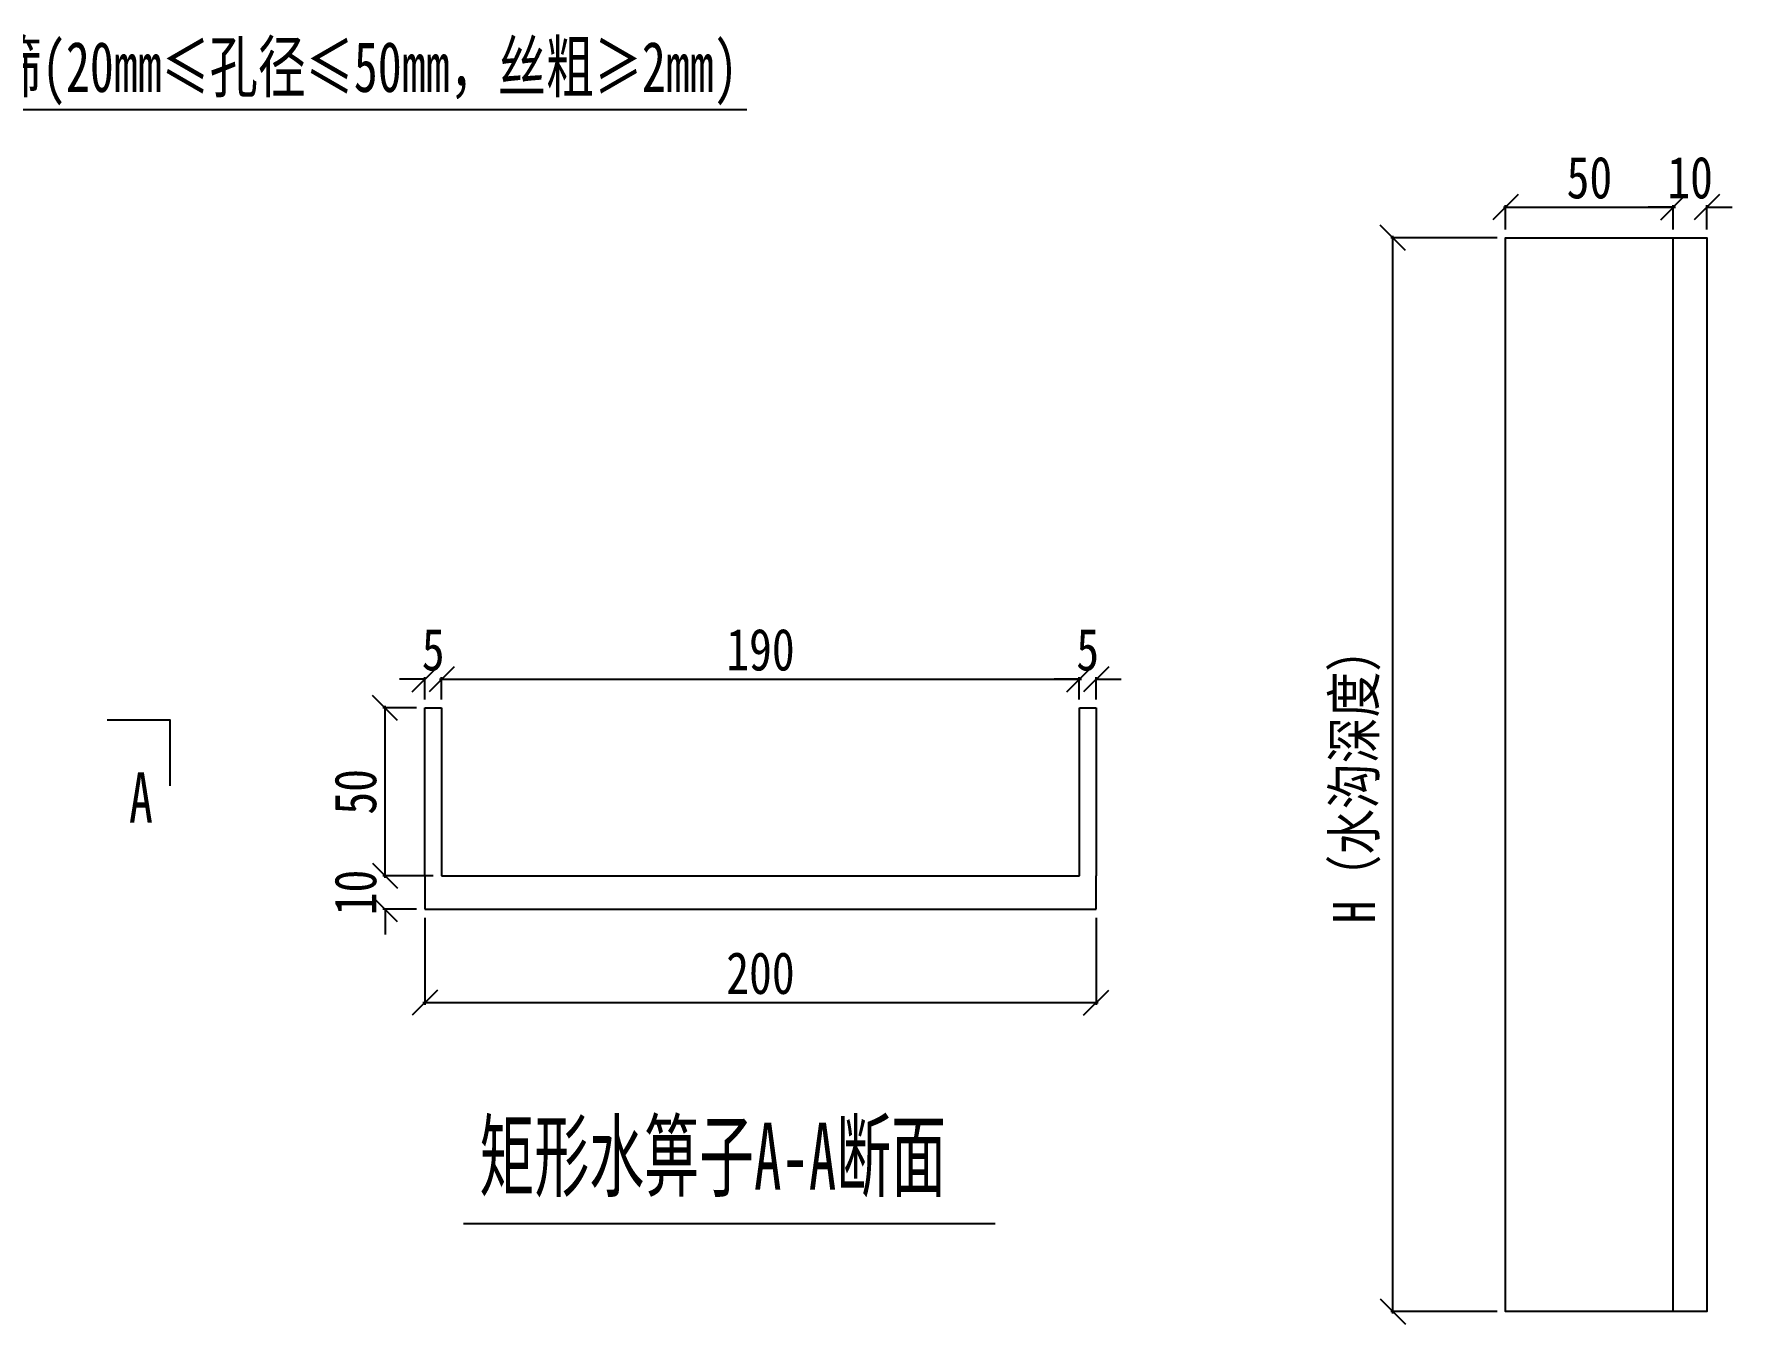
# Model space of a CAD drawing. Header units: inches. Extents: x 543053 to 596620, y -30642 to -5315.
# Drawn here: x 584922 to 587452, y -27362 to -25440 of the extents above; entities that cross this region are included whole.
import ezdxf
from ezdxf.enums import TextEntityAlignment as Align

# ---------------------------------------------------------------- set-up
doc = ezdxf.new("R2010")
doc.units = ezdxf.units.IN
doc.header["$MEASUREMENT"] = 0
doc.header["$PDSIZE"] = -20
doc.layers.get('DEFPOINTS').update_dxf_attribs({"color": 250})
for name, color, linetype in [('3', 3, 'Continuous'), ('BZ', 7, 'Continuous'), ('图标注', 3, 'Continuous'), ('尺寸标注', 7, 'Continuous')]:
    doc.layers.add(name, color=color, linetype=linetype)
doc.styles.add('图标注', font='SimSun.ttf', dxfattribs={"width": 0.7})
doc.styles.add('宋体', font='SimSun.ttf', dxfattribs={"width": 0.8})
doc.dimstyles.new('5比1 STANDARD', dxfattribs={"dimscale": 25, "dimtxt": 2.5, "dimasz": 1.5, "dimexe": 0.125, "dimexo": 0.5, "dimgap": 0.5, "dimtad": 1, "dimdec": 0, "dimlfac": 0.2, "dimzin": 0, "dimdsep": 46, "dimtxsty": '宋体', "dimblk1": 'OBLIQUE', "dimblk2": 'OBLIQUE', "dimsah": 1, "dimcen": 0.09, "dimdle": 0.125, "dimclrd": 3, "dimclre": 3, "dimclrt": 3, "dimadec": 0, "dimazin": 0, "dimtfac": 1, "dimtdec": 0, "dimtix": 1, "dimtofl": 0, "dimtmove": 0, "dimatfit": 3, "dimldrblk": 'OBLIQUE', "dimfxl": 0, "dimtolj": 1, "dimtzin": 0, "dimlwd": -1, "dimarcsym": 0})

# ---------------------------------------------------------------- blocks, each defined once
blk = doc.blocks.new('_OBLIQUE')
at = {"color": 0, "linetype": 'ByBlock'}
blk.add_line((-0.5, -0.5), (0.5, 0.5), dxfattribs=at)
blk = doc.blocks.new('*D70')
at = {"layer": 'DEFPOINTS', "color": 0, "transparency": 16777216}
for p in [(587414.1, -25697.7), (587364.1, -25743.4), (587414.1, -25743.4)]:
    blk.add_point(p, dxfattribs=at)
at = {"layer": '尺寸标注', "color": 3, "transparency": 16777216}
for p, q in [((587364.1, -25697.7), (587326.6, -25697.7)), ((587414.1, -25697.7), (587451.6, -25697.7))]:
    blk.add_line(p, q, dxfattribs=at)
at = {"layer": '尺寸标注', "color": 3, "lineweight": -2, "transparency": 16777216}
for p, q in [((587364.1, -25730.9), (587364.1, -25694.6)), ((587414.1, -25730.9), (587414.1, -25694.6))]:
    blk.add_line(p, q, dxfattribs=at)
at = {"layer": '尺寸标注', "color": 3, "transparency": 16777216, "xscale": 37.5, "yscale": 37.5, "zscale": 37.5}
blk.add_blockref('_OBLIQUE', (587364.1, -25697.7), dxfattribs=at)
at = {"layer": '尺寸标注', "color": 3, "transparency": 16777216, "xscale": 37.5, "yscale": 37.5, "zscale": 37.5, "rotation": 180}
blk.add_blockref('_OBLIQUE', (587414.1, -25697.7), dxfattribs=at)
at = {"layer": '尺寸标注', "color": 3, "transparency": 16777216, "insert": (587389.1, -25654), "char_height": 62.5, "attachment_point": 5, "style": '宋体'}
blk.add_mtext('\\A1;10', dxfattribs=at)
blk = doc.blocks.new('*D71')
at = {"layer": 'DEFPOINTS', "color": 0, "transparency": 16777216}
for p in [(586946.4, -25743.4), (587114.1, -25743.4), (587114.1, -27343.4)]:
    blk.add_point(p, dxfattribs=at)
at = {"layer": '尺寸标注', "color": 3, "lineweight": -2, "transparency": 16777216}
for p, q in [((587101.6, -25743.4), (586943.3, -25743.4)), ((587101.6, -27343.4), (586943.3, -27343.4))]:
    blk.add_line(p, q, dxfattribs=at)
at = {"layer": '尺寸标注', "color": 3, "transparency": 16777216}
blk.add_line((586946.4, -27346.5), (586946.4, -25740.3), dxfattribs=at)
at = {"layer": '尺寸标注', "color": 3, "transparency": 16777216, "xscale": 37.5, "yscale": 37.5, "zscale": 37.5}
for p, rotation in [((586946.4, -25743.4), 90), ((586946.4, -27343.4), 270)]:
    blk.add_blockref('_OBLIQUE', p, dxfattribs=dict(at, rotation=rotation))
at = {"layer": '尺寸标注', "color": 3, "transparency": 16777216, "insert": (586892.5, -26543.4), "char_height": 62.5, "attachment_point": 5, "rotation": 90, "style": '宋体'}
blk.add_mtext('\\A1;H（水沟深度）', dxfattribs=at)
blk = doc.blocks.new('*D85')
at = {"layer": 'DEFPOINTS', "color": 0, "transparency": 16777216}
for p in [(587364.1, -25697.7), (587114.1, -25743.4), (587364.1, -25743.4)]:
    blk.add_point(p, dxfattribs=at)
at = {"layer": '尺寸标注', "color": 3, "transparency": 16777216}
blk.add_line((587111, -25697.7), (587367.2, -25697.7), dxfattribs=at)
at = {"layer": '尺寸标注', "color": 3, "lineweight": -2, "transparency": 16777216}
for p, q in [((587114.1, -25730.9), (587114.1, -25694.6)), ((587364.1, -25730.9), (587364.1, -25694.6))]:
    blk.add_line(p, q, dxfattribs=at)
at = {"layer": '尺寸标注', "color": 3, "transparency": 16777216, "xscale": 37.5, "yscale": 37.5, "zscale": 37.5, "rotation": 180}
blk.add_blockref('_OBLIQUE', (587114.1, -25697.7), dxfattribs=at)
at = {"layer": '尺寸标注', "color": 3, "transparency": 16777216, "xscale": 37.5, "yscale": 37.5, "zscale": 37.5}
blk.add_blockref('_OBLIQUE', (587364.1, -25697.7), dxfattribs=at)
at = {"layer": '尺寸标注', "color": 3, "transparency": 16777216, "insert": (587239.1, -25654), "char_height": 62.5, "attachment_point": 5, "style": '宋体'}
blk.add_mtext('\\A1;50', dxfattribs=at)
blk = doc.blocks.new('*D86')
at = {"layer": 'DEFPOINTS', "color": 0, "transparency": 16777216}
for p in [(585444.9, -26694.1), (585504.2, -26694.1), (585504.2, -26744.1)]:
    blk.add_point(p, dxfattribs=at)
at = {"layer": '尺寸标注', "color": 3, "transparency": 16777216}
for p, q in [((585444.9, -26694.1), (585444.9, -26656.6)), ((585444.9, -26744.1), (585444.9, -26781.6))]:
    blk.add_line(p, q, dxfattribs=at)
at = {"layer": '尺寸标注', "color": 3, "lineweight": -2, "transparency": 16777216}
for p, q in [((585491.7, -26694.1), (585441.8, -26694.1)), ((585491.7, -26744.1), (585441.8, -26744.1))]:
    blk.add_line(p, q, dxfattribs=at)
at = {"layer": '尺寸标注', "color": 3, "transparency": 16777216, "xscale": 37.5, "yscale": 37.5, "zscale": 37.5}
for p, rotation in [((585444.9, -26694.1), 270), ((585444.9, -26744.1), 90)]:
    blk.add_blockref('_OBLIQUE', p, dxfattribs=dict(at, rotation=rotation))
at = {"layer": '尺寸标注', "color": 3, "transparency": 16777216, "insert": (585401.1, -26719.1), "char_height": 62.5, "attachment_point": 5, "rotation": 90, "style": '宋体'}
blk.add_mtext('\\A1;10', dxfattribs=at)
blk = doc.blocks.new('*D87')
at = {"layer": 'DEFPOINTS', "color": 0, "transparency": 16777216}
for p in [(585444.9, -26444.1), (585504.2, -26444.1), (585529.2, -26694.1)]:
    blk.add_point(p, dxfattribs=at)
at = {"layer": '尺寸标注', "color": 3, "lineweight": -2, "transparency": 16777216}
for p, q in [((585491.7, -26444.1), (585441.8, -26444.1)), ((585516.7, -26694.1), (585441.8, -26694.1))]:
    blk.add_line(p, q, dxfattribs=at)
at = {"layer": '尺寸标注', "color": 3, "transparency": 16777216}
blk.add_line((585444.9, -26697.3), (585444.9, -26441), dxfattribs=at)
at = {"layer": '尺寸标注', "color": 3, "transparency": 16777216, "xscale": 37.5, "yscale": 37.5, "zscale": 37.5}
for p, rotation in [((585444.9, -26444.1), 90), ((585444.9, -26694.1), 270)]:
    blk.add_blockref('_OBLIQUE', p, dxfattribs=dict(at, rotation=rotation))
at = {"layer": '尺寸标注', "color": 3, "transparency": 16777216, "insert": (585401.1, -26569.1), "char_height": 62.5, "attachment_point": 5, "rotation": 90, "style": '宋体'}
blk.add_mtext('\\A1;50', dxfattribs=at)
blk = doc.blocks.new('*D88')
at = {"layer": 'DEFPOINTS', "color": 0, "transparency": 16777216}
for p in [(585529.2, -26401.3), (585504.2, -26444.1), (585529.2, -26444.1)]:
    blk.add_point(p, dxfattribs=at)
at = {"layer": '尺寸标注', "color": 3, "transparency": 16777216}
for p, q in [((585504.2, -26401.3), (585466.7, -26401.3)), ((585529.2, -26401.3), (585566.7, -26401.3))]:
    blk.add_line(p, q, dxfattribs=at)
at = {"layer": '尺寸标注', "color": 3, "lineweight": -2, "transparency": 16777216}
for p, q in [((585504.2, -26431.6), (585504.2, -26398.2)), ((585529.2, -26431.6), (585529.2, -26398.2))]:
    blk.add_line(p, q, dxfattribs=at)
at = {"layer": '尺寸标注', "color": 3, "transparency": 16777216, "xscale": 37.5, "yscale": 37.5, "zscale": 37.5}
blk.add_blockref('_OBLIQUE', (585504.2, -26401.3), dxfattribs=at)
at = {"layer": '尺寸标注', "color": 3, "transparency": 16777216, "xscale": 37.5, "yscale": 37.5, "zscale": 37.5, "rotation": 180}
blk.add_blockref('_OBLIQUE', (585529.2, -26401.3), dxfattribs=at)
at = {"layer": '尺寸标注', "color": 3, "transparency": 16777216, "insert": (585516.7, -26357.5), "char_height": 62.5, "attachment_point": 5, "style": '宋体'}
blk.add_mtext('\\A1;5', dxfattribs=at)
blk = doc.blocks.new('*D89')
at = {"layer": 'DEFPOINTS', "color": 0, "transparency": 16777216}
for p in [(586479.2, -26401.3), (585529.2, -26444.1), (586479.2, -26444.1)]:
    blk.add_point(p, dxfattribs=at)
at = {"layer": '尺寸标注', "color": 3, "transparency": 16777216}
blk.add_line((585526.1, -26401.3), (586482.4, -26401.3), dxfattribs=at)
at = {"layer": '尺寸标注', "color": 3, "lineweight": -2, "transparency": 16777216}
for p, q in [((585529.2, -26431.6), (585529.2, -26398.2)), ((586479.2, -26431.6), (586479.2, -26398.2))]:
    blk.add_line(p, q, dxfattribs=at)
at = {"layer": '尺寸标注', "color": 3, "transparency": 16777216, "xscale": 37.5, "yscale": 37.5, "zscale": 37.5, "rotation": 180}
blk.add_blockref('_OBLIQUE', (585529.2, -26401.3), dxfattribs=at)
at = {"layer": '尺寸标注', "color": 3, "transparency": 16777216, "xscale": 37.5, "yscale": 37.5, "zscale": 37.5}
blk.add_blockref('_OBLIQUE', (586479.2, -26401.3), dxfattribs=at)
at = {"layer": '尺寸标注', "color": 3, "transparency": 16777216, "insert": (586004.2, -26357.5), "char_height": 62.5, "attachment_point": 5, "style": '宋体'}
blk.add_mtext('\\A1;190', dxfattribs=at)
blk = doc.blocks.new('*D90')
at = {"layer": 'DEFPOINTS', "color": 0, "transparency": 16777216}
for p in [(586504.2, -26401.3), (586479.2, -26444.1), (586504.2, -26444.1)]:
    blk.add_point(p, dxfattribs=at)
at = {"layer": '尺寸标注', "color": 3, "transparency": 16777216}
for p, q in [((586479.2, -26401.3), (586441.7, -26401.3)), ((586504.2, -26401.3), (586541.7, -26401.3))]:
    blk.add_line(p, q, dxfattribs=at)
at = {"layer": '尺寸标注', "color": 3, "lineweight": -2, "transparency": 16777216}
for p, q in [((586479.2, -26431.6), (586479.2, -26398.2)), ((586504.2, -26431.6), (586504.2, -26398.2))]:
    blk.add_line(p, q, dxfattribs=at)
at = {"layer": '尺寸标注', "color": 3, "transparency": 16777216, "xscale": 37.5, "yscale": 37.5, "zscale": 37.5}
blk.add_blockref('_OBLIQUE', (586479.2, -26401.3), dxfattribs=at)
at = {"layer": '尺寸标注', "color": 3, "transparency": 16777216, "xscale": 37.5, "yscale": 37.5, "zscale": 37.5, "rotation": 180}
blk.add_blockref('_OBLIQUE', (586504.2, -26401.3), dxfattribs=at)
at = {"layer": '尺寸标注', "color": 3, "transparency": 16777216, "insert": (586491.7, -26357.5), "char_height": 62.5, "attachment_point": 5, "style": '宋体'}
blk.add_mtext('\\A1;5', dxfattribs=at)
blk = doc.blocks.new('*D91')
at = {"layer": 'DEFPOINTS', "color": 0, "transparency": 16777216}
for p in [(585504.2, -26744.1), (586504.2, -26744.1), (586504.2, -26883.2)]:
    blk.add_point(p, dxfattribs=at)
at = {"layer": '尺寸标注', "color": 3, "lineweight": -2, "transparency": 16777216}
for p, q in [((585504.2, -26756.6), (585504.2, -26886.4)), ((586504.2, -26756.6), (586504.2, -26886.4))]:
    blk.add_line(p, q, dxfattribs=at)
at = {"layer": '尺寸标注', "color": 3, "transparency": 16777216}
blk.add_line((585501.1, -26883.2), (586507.4, -26883.2), dxfattribs=at)
at = {"layer": '尺寸标注', "color": 3, "transparency": 16777216, "xscale": 37.5, "yscale": 37.5, "zscale": 37.5, "rotation": 180}
blk.add_blockref('_OBLIQUE', (585504.2, -26883.2), dxfattribs=at)
at = {"layer": '尺寸标注', "color": 3, "transparency": 16777216, "xscale": 37.5, "yscale": 37.5, "zscale": 37.5}
blk.add_blockref('_OBLIQUE', (586504.2, -26883.2), dxfattribs=at)
at = {"layer": '尺寸标注', "color": 3, "transparency": 16777216, "insert": (586004.2, -26839.5), "char_height": 62.5, "attachment_point": 5, "style": '宋体'}
blk.add_mtext('\\A1;200', dxfattribs=at)

msp = doc.modelspace()

# ---------------------------------------------------------------- linework, layer by layer
at = {"color": 4, "ltscale": 3}
msp.add_line((585561.6, -27212.16), (586353.8, -27212.16), dxfattribs=at)
at = {"layer": 'BZ', "color": 4, "linetype": 'Continuous', "ltscale": 5}
for p, q in [((585504.25, -26694.13), (585504.25, -26744.13)), ((585529.25, -26694.13), (586479.25, -26694.13)), ((586504.25, -26744.13), (586504.25, -26694.13)), ((585504.25, -26744.13), (586504.25, -26744.13))]:
    msp.add_line(p, q, dxfattribs=at)
at = {"layer": 'BZ', "color": 3, "linetype": 'Continuous', "ltscale": 5}
msp.add_lwpolyline([(584498.08, -25925.73), (584617.61, -25552.46), (585983.79, -25552.46)], dxfattribs=at)
at = {"layer": 'BZ', "color": 4, "linetype": 'Continuous', "ltscale": 5}
for points in [[(587364.1, -27343.4), (587114.1, -27343.4), (587114.1, -25743.4), (587364.1, -25743.4)], [(587364.1, -25743.4), (587414.1, -25743.4), (587414.1, -27343.4), (587364.1, -27343.4), (587364.1, -25743.4)]]:
    msp.add_lwpolyline(points, dxfattribs=at)
at = {"layer": '尺寸标注', "color": 4}
for p, q in [((585504.25, -26694.13), (585504.25, -26444.13)), ((585504.25, -26444.13), (585529.25, -26444.13)), ((585529.25, -26444.13), (585529.25, -26694.13)), ((586479.25, -26694.13), (586479.25, -26444.13)), ((586479.25, -26444.13), (586504.25, -26444.13)), ((586504.25, -26444.13), (586504.25, -26694.13))]:
    msp.add_line(p, q, dxfattribs=at)
at = {"layer": '尺寸标注', "color": 0}
msp.add_lwpolyline([(585125, -26559.95), (585125, -26462.04), (585031.18, -26462.04)], dxfattribs=at)

# ---------------------------------------------------------------- texts
at = {"layer": '3', "style": '宋体', "width": 0.7}
msp.add_text('不锈钢筛(20mm≤孔径≤50mm，丝粗≥2mm)', height=75, dxfattribs=at).set_placement((585308.82, -25488.64), align=Align.MIDDLE_CENTER)
at = {"layer": 'BZ', "color": 3, "linetype": 'Continuous', "style": '宋体', "width": 0.6}
msp.add_text('矩形水箅子A-A断面', height=100, dxfattribs=at).set_placement((585585.49, -27161.82))
at = {"layer": '图标注', "style": '图标注', "width": 0.7}
msp.add_text('A', height=75, dxfattribs=at).set_placement((585081.3, -26577.68), align=Align.MIDDLE)

# ---------------------------------------------------------------- dimensions: what is measured, and where the dimension line sits
at = {"layer": '尺寸标注', "color": 0}
for base, p1, p2, picture, middle in [((587364.1, -25697.7), (587114.1, -25743.4), (587364.1, -25743.4), '*D85', (587239.1, -25653.95)), ((587414.1, -25697.7), (587364.1, -25743.4), (587414.1, -25743.4), '*D70', (587389.1, -25653.95)), ((585529.25, -26401.3), (585504.25, -26444.13), (585529.25, -26444.13), '*D88', (585516.75, -26357.55)), ((586479.25, -26401.3), (585529.25, -26444.13), (586479.25, -26444.13), '*D89', (586004.25, -26357.55)), ((586504.25, -26883.25), (585504.25, -26744.13), (586504.25, -26744.13), '*D91', (586004.25, -26839.5))]:
    dim = msp.add_linear_dim(base=base, p1=p1, p2=p2, dimstyle='5比1 STANDARD', dxfattribs=at)
    dim.commit()
    dim.dimension.update_dxf_attribs({"geometry": picture, "text_midpoint": middle})
dim = msp.add_linear_dim(base=(586946.38, -25743.4), p1=(587114.1, -27343.4), p2=(587114.1, -25743.4), angle=90, text='H（水沟深度）', dimstyle='5比1 STANDARD', dxfattribs=at)
dim.commit()
dim.dimension.update_dxf_attribs({"geometry": '*D71', "text_midpoint": (586892.51, -26543.4)})
dim = msp.add_linear_dim(base=(586504.25, -26401.3), p1=(586479.25, -26444.13), p2=(586504.25, -26444.13), dimstyle='5比1 STANDARD', override={"dimtmove": 1}, dxfattribs=at)
dim.commit()
dim.dimension.update_dxf_attribs({"geometry": '*D90', "text_midpoint": (586491.75, -26357.55)})
dim = msp.add_linear_dim(base=(585444.88, -26444.13), p1=(585529.25, -26694.13), p2=(585504.25, -26444.13), angle=90, dimstyle='5比1 STANDARD', override={"dimtmove": 1}, dxfattribs=at)
dim.commit()
dim.dimension.update_dxf_attribs({"geometry": '*D87', "text_midpoint": (585401.13, -26569.13)})
dim = msp.add_linear_dim(base=(585444.88, -26694.13), p1=(585504.25, -26744.13), p2=(585504.25, -26694.13), angle=90, dimstyle='5比1 STANDARD', dxfattribs=at)
dim.commit()
dim.dimension.update_dxf_attribs({"geometry": '*D86', "text_midpoint": (585401.13, -26719.13)})

doc.saveas('drawing.dxf')
